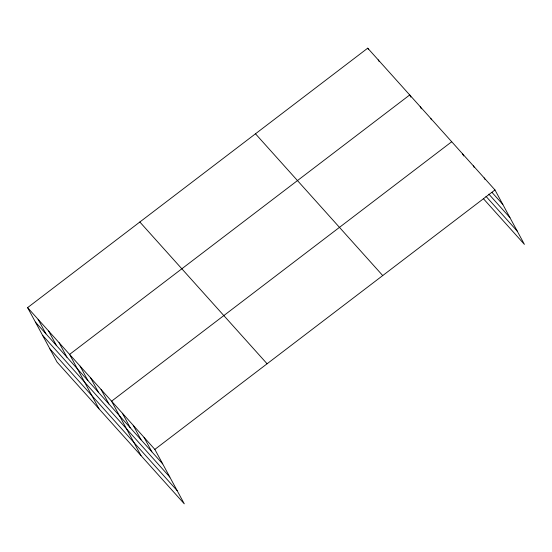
<?xml version="1.0" encoding="UTF-8"?>
<svg xmlns="http://www.w3.org/2000/svg" width="552" height="552" viewBox="0 0 552 552"><rect width="100%" height="100%" fill="white"/><g stroke="black" fill="none" stroke-linecap="round" stroke-linejoin="round"><path stroke-width="0.83" d="M27.6 307.63L154.85 449.397L184.278 503.824L57.029 362.057L27.6 307.63L367.722 48.176L494.971 189.943L524.4 244.37L483.414 198.706M451.708 141.747L111.587 401.194L141.015 455.621M154.85 449.397L494.971 189.943M491.984 192.379L502.803 204.426M488.865 194.145L509.931 217.612M485.96 196.312L517.272 231.191M255.479 133.798L382.729 275.565M139.842 222.007L267.092 363.775M35.431 322.106L162.681 463.88M42.559 335.292L169.809 477.059M49.901 348.871L177.151 490.645M484.152 177.896L484.939 179.345M473.34 165.848L474.12 167.29M462.521 153.794L463.701 155.968M430.712 118.349L431.491 119.798M420.21 106.653L421.39 108.827M410.888 97.131L409.715 94.958L69.593 354.412L99.022 408.839M378.223 59.871L379.003 61.32M367.722 48.176L368.508 49.625M144.031 437.35L151.862 451.826M133.218 425.295L141.05 439.778M122.399 413.248L130.231 427.731M101.085 389.498L108.916 403.981M90.59 377.803L98.422 392.286M80.088 366.107L87.92 380.59M59.092 342.716L66.923 357.199M48.597 331.021L56.428 345.504M38.095 319.325L45.926 333.808"/></g></svg>
